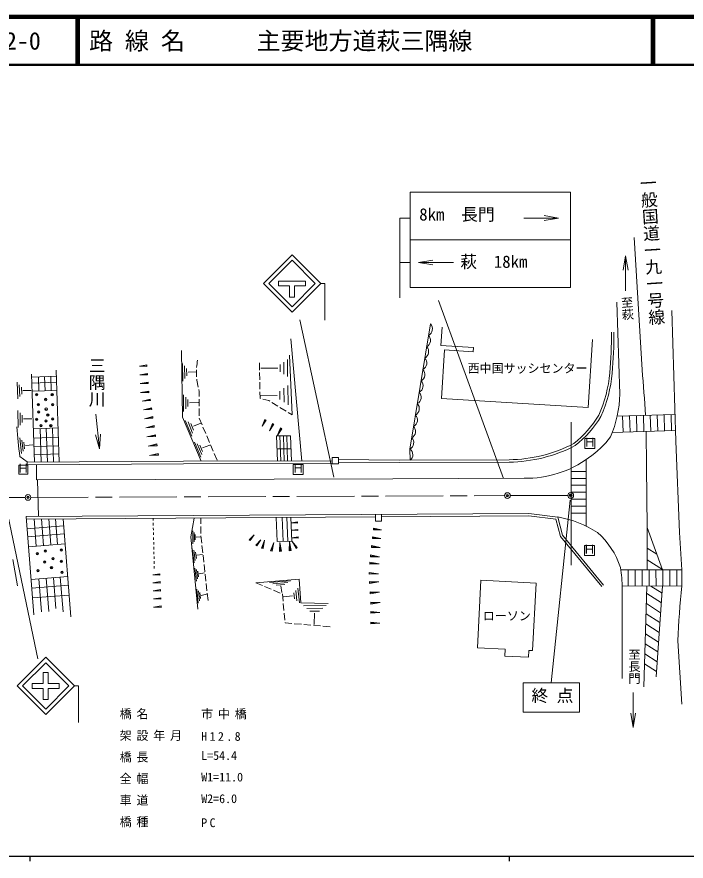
# Model space of a CAD drawing. Units: millimetres, scale not verified. Extents: x 40000 to 680000, y 20000 to 380000.
# Drawn here: x 165329 to 304924, y 204000 to 380000 of the extents above; entities that cross this region are included whole.
import ezdxf
from ezdxf.enums import TextEntityAlignment as Align

# ---------------------------------------------------------------- set-up
doc = ezdxf.new("R2010")
doc.units = ezdxf.units.MM
doc.header["$LTSCALE"] = 1000
doc.header["$PDMODE"] = 32
doc.header["$PDSIZE"] = 500
doc.linetypes.add('CHAIN', pattern=[18.5, 12, -1.5, 3.5, -1.5])
for name, color, linetype, lineweight in [('M-BGD', 7, 'Continuous', 13), ('M-BMK', 2, 'CHAIN', 13), ('M-BMK-OTRS', 5, 'Continuous', 13), ('M-STR-HTXT', 7, 'Continuous', 13), ('M-TTL', 2, 'Continuous', 140), ('M-TTL-BAND', 7, 'Continuous', 25), ('M-TTL-LINE', 7, 'Continuous', 50), ('M-TTL-TXT', 7, 'Continuous', 13), ('M-WORK', 1, 'Continuous', 13)]:
    doc.layers.add(name, color=color, linetype=linetype, lineweight=lineweight)
doc.layers.add('M-OTRS', color=6, linetype='Continuous')
doc.styles.add('@ＭＳ ゴシック', font='')
doc.styles.add('ＭＳ ゴシック', font='')
doc.styles.get('@ＭＳ ゴシック').set_extended_font_data('@MS Gothic')
doc.styles.get('ＭＳ ゴシック').set_extended_font_data('MS Gothic')

# ---------------------------------------------------------------- blocks, each defined once
blk = doc.blocks.new('open_arrow')
at = {"color": 0, "linetype": 'Continuous', "lineweight": -2}
blk.add_lwpolyline([(7.5, 1.25), (0, 0), (7.5, -1.25)], dxfattribs=at)

msp = doc.modelspace()

# ---------------------------------------------------------------- linework, layer by layer
at = {"layer": 'M-BGD'}
for centre in [(167648, 279817), (267648, 280197), (280847, 280247)]:
    msp.add_circle(centre, 600, dxfattribs=at)
for p in [(167648, 279817), (267648, 280197)]:
    msp.add_point(p, dxfattribs=at)
at = {"layer": 'M-BMK'}
for p, q in [((168225, 279820), (267032, 280194)), ((268261, 280199), (280207, 280244)), ((68251, 279441), (167042, 279815))]:
    msp.add_line(p, q, dxfattribs=at)
at = {"layer": 'M-BMK-OTRS'}
msp.add_line((280950, 265732), (280950, 295494), dxfattribs=at)
at = {"layer": 'M-OTRS'}
msp.add_point((280847, 280247), dxfattribs=at)
at = {"layer": 'M-STR-HTXT'}
msp.add_line((280742, 279244), (276746, 241173), dxfattribs=at)
msp.add_lwpolyline([(270948, 235069), (282686, 235069), (282686, 241173), (270948, 241173)], close=True, dxfattribs=at)
at = {"layer": 'M-TTL'}
msp.add_line((680000, 380000), (40000, 380000), dxfattribs=at)
at = {"layer": 'M-TTL-BAND'}
for p, q in [((40000, 205000), (579000, 205000)), ((168000, 205000), (168000, 204000)), ((268000, 205000), (268000, 204000))]:
    msp.add_line(p, q, dxfattribs=at)
at = {"layer": 'M-TTL-LINE'}
for p, q in [((177750, 380000), (177750, 370000)), ((178250, 380000), (178250, 370000)), ((297750, 380000), (297750, 370000)), ((298250, 380000), (298250, 370000)), ((40000, 370000), (680000, 370000))]:
    msp.add_line(p, q, dxfattribs=at)
at = {"layer": 'M-WORK'}
for p, q in [((247359, 343461), (280830, 343461)), ((280830, 343461), (280830, 323571)), ((245222, 321451), (245222, 338066)), ((247359, 338066), (245222, 338066)), ((278329, 338066), (271056, 338066)), ((280830, 333516), (247359, 333516)), ((294091, 334019), (295746, 306408)), ((222724, 330381), (216743, 324400)), ((222724, 329249), (217874, 324400)), ((222724, 330381), (228705, 324400)), ((222724, 329249), (227574, 324400)), ((292308, 330188), (292308, 322915)), ((245222, 328811), (247359, 328811)), ((249103, 328811), (256376, 328811)), ((222724, 318419), (216743, 324400)), ((222724, 319550), (217874, 324400)), ((219923, 323900), (219923, 324900)), ((219923, 324900), (225525, 324900)), ((219923, 323900), (222224, 323900)), ((222224, 323900), (222224, 321599)), ((222724, 318419), (228705, 324400)), ((222724, 319550), (227574, 324400)), ((223224, 323900), (225525, 323900)), ((223224, 323900), (223224, 321599)), ((225525, 324900), (225525, 323900)), ((228705, 324400), (229545, 324400)), ((229545, 324400), (229545, 316754)), ((222224, 321599), (223224, 321599)), ((266838, 283792), (253295, 320871)), ((291084, 301371), (290446, 320536)), ((301951, 318817), (302761, 291568)), ((231471, 284043), (224341, 316857)), ((247298, 289884), (251581, 315978)), ((253774, 311473), (254013, 315332)), ((222454, 312897), (224760, 287401)), ((284483, 298536), (285365, 312770)), ((199660, 310441), (199867, 296584)), ((260542, 311054), (253774, 311473)), ((253873, 300432), (254500, 310555)), ((254500, 310555), (260488, 310184)), ((260542, 311054), (260488, 310184)), ((221010, 308050), (221041, 305538)), ((221758, 308561), (221801, 305044)), ((222764, 297041), (222178, 309450)), ((173539, 306329), (174164, 287181)), ((192418, 307437), (190913, 307168)), ((192430, 307288), (190913, 307168)), ((192441, 307139), (190913, 307168)), ((192418, 307437), (192441, 307139)), ((199949, 304085), (199889, 307765)), ((200358, 304618), (200315, 307246)), ((200767, 305150), (200741, 306727)), ((215939, 307864), (215960, 306364)), ((219769, 306780), (216230, 306741)), ((220263, 307540), (220281, 306032)), ((168392, 305485), (168990, 287148)), ((173580, 305075), (168411, 304906)), ((169838, 304953), (169935, 302006)), ((171108, 304994), (171204, 302048)), ((172383, 305036), (172480, 302089)), ((192556, 305685), (190986, 305405)), ((192568, 305529), (190986, 305405)), ((192580, 305374), (190986, 305405)), ((192556, 305685), (192580, 305374)), ((201032, 305943), (202702, 305968)), ((215967, 305864), (215988, 304365)), ((165508, 300356), (165388, 303815)), ((165920, 300854), (165834, 303324)), ((166331, 301352), (166280, 302834)), ((173620, 303831), (168451, 303662)), ((192699, 303868), (191061, 303576)), ((192712, 303706), (191061, 303576)), ((192724, 303544), (191061, 303576)), ((192699, 303868), (192724, 303544)), ((202883, 304288), (203173, 302816)), ((215995, 303865), (216016, 302365)), ((221849, 303172), (221936, 299108)), ((166591, 302096), (168306, 302111)), ((173676, 302128), (168507, 301960)), ((192847, 301983), (191140, 301678)), ((192861, 301814), (191140, 301678)), ((192874, 301645), (191140, 301678)), ((192847, 301983), (192874, 301645)), ((200069, 297753), (200087, 301197)), ((203270, 302326), (203349, 301927)), ((203349, 301927), (203349, 300833)), ((216023, 301865), (216042, 300488)), ((219627, 301091), (216230, 301016)), ((220175, 301974), (220212, 300232)), ((221012, 302573), (221074, 299670)), ((193126, 300330), (191466, 299914)), ((193151, 300163), (191466, 299914)), ((193176, 299996), (191466, 299914)), ((193126, 300330), (193176, 299996)), ((200542, 298269), (200554, 300729)), ((201014, 298785), (201022, 300261)), ((201331, 299539), (203211, 299635)), ((203349, 300333), (203349, 298833)), ((216042, 300488), (216161, 300457)), ((216645, 300331), (217904, 300005)), ((217904, 300005), (218074, 299901)), ((218501, 299641), (219782, 298860)), ((284483, 298536), (253873, 300432)), ((165595, 294406), (165559, 297973)), ((166025, 294916), (166000, 297464)), ((193395, 298513), (191708, 298090)), ((193420, 298343), (191708, 298090)), ((193445, 298173), (191708, 298090)), ((193395, 298513), (193445, 298173)), ((203349, 298333), (203349, 296833)), ((220208, 298599), (221489, 297818)), ((221916, 297558), (222764, 297041)), ((166455, 295426), (166440, 296954)), ((166738, 296190), (168478, 296190)), ((182582, 289973), (181790, 297202)), ((193667, 296668), (191953, 296238)), ((193692, 296495), (191953, 296238)), ((193718, 296322), (191953, 296238)), ((193667, 296668), (193718, 296322)), ((199867, 296584), (203791, 287354)), ((201803, 292603), (200464, 295860)), ((203366, 296337), (203953, 294957)), ((217073, 296069), (216486, 294688)), ((217200, 296000), (216486, 294688)), ((217327, 295931), (216486, 294688)), ((217073, 296069), (217327, 295931)), ((302596, 297117), (290539, 296788)), ((291683, 296819), (291775, 293441)), ((293127, 296859), (293219, 293480)), ((294571, 296898), (294663, 293520)), ((296014, 296937), (296106, 293559)), ((297458, 296977), (297550, 293598)), ((298901, 297016), (298993, 293638)), ((300345, 297055), (300437, 293677)), ((301789, 297095), (301881, 293716)), ((173931, 294317), (168762, 294148)), ((170190, 294194), (170419, 287157)), ((171459, 294236), (171689, 287166)), ((172734, 294278), (172966, 287174)), ((193943, 294795), (192202, 294359)), ((193969, 294620), (192202, 294359)), ((193995, 294445), (192202, 294359)), ((193943, 294795), (193995, 294445)), ((201993, 293226), (201037, 295552)), ((202183, 293849), (201609, 295245)), ((202151, 294652), (203676, 295283)), ((204149, 294497), (204736, 293116)), ((218647, 295212), (218014, 293721)), ((218785, 295137), (218014, 293721)), ((218922, 295063), (218014, 293721)), ((218647, 295212), (218922, 295063)), ((220325, 294299), (219642, 292691)), ((220473, 294218), (219642, 292691)), ((220621, 294138), (219642, 292691)), ((220325, 294299), (220621, 294138)), ((166274, 288957), (165948, 292234)), ((173995, 292358), (168826, 292189)), ((194224, 292895), (192455, 292452)), ((194250, 292717), (192455, 292452)), ((194277, 292539), (192455, 292452)), ((194224, 292895), (194277, 292539)), ((204932, 292656), (205519, 291276)), ((219494, 292654), (222402, 292672)), ((219494, 292654), (219669, 287389)), ((220196, 292658), (220371, 287391)), ((220922, 292663), (221098, 287393)), ((221624, 292667), (221800, 287394)), ((222402, 292672), (222577, 287396)), ((289527, 293380), (302696, 293739)), ((296575, 293572), (296625, 286174)), ((166613, 289448), (166381, 291789)), ((166953, 289940), (166813, 291344)), ((167140, 290657), (168684, 290750)), ((174052, 290610), (168883, 290441)), ((194509, 290967), (192711, 290516)), ((194536, 290785), (192711, 290516)), ((194562, 290604), (192711, 290516)), ((194509, 290967), (194562, 290604)), ((203709, 288195), (202376, 291314)), ((203894, 288782), (202942, 291010)), ((204079, 289369), (203508, 290706)), ((204044, 290132), (205546, 290698)), ((205715, 290816), (206302, 289436)), ((302761, 291568), (303571, 272541)), ((174108, 288892), (168939, 288724)), ((194798, 289009), (192971, 288552)), ((194825, 288825), (192971, 288552)), ((194852, 288641), (192971, 288552)), ((194798, 289009), (194852, 288641)), ((206498, 288975), (207085, 287595)), ((219584, 289948), (222492, 289965)), ((247350, 287557), (247298, 289884)), ((165939, 288328), (167501, 287239)), ((167501, 287139), (200108, 287346)), ((167501, 287239), (167501, 286556)), ((200108, 287346), (231084, 287415)), ((200110, 286846), (231084, 286915)), ((231084, 288155), (231084, 286804)), ((231084, 288155), (232435, 288155)), ((232435, 286804), (232435, 288155)), ((232435, 287693), (245049, 287574)), ((232435, 287193), (245048, 287074)), ((245048, 287074), (267993, 287178)), ((245049, 287574), (267989, 287678)), ((284104, 273823), (284104, 287739)), ((167501, 286639), (200110, 286846)), ((169421, 286687), (169421, 283507)), ((232435, 286804), (231084, 286804)), ((280950, 285921), (280950, 280838)), ((280950, 285235), (284104, 285235)), ((296625, 286174), (296780, 273558)), ((169421, 283507), (243774, 283705)), ((169845, 275834), (169623, 283508)), ((243774, 283705), (271143, 283808)), ((280950, 283791), (284104, 283791)), ((280950, 282347), (284104, 282347)), ((280950, 280903), (284104, 280903)), ((280950, 279655), (280950, 275073)), ((280950, 279459), (284104, 279459)), ((272134, 276453), (167233, 275818)), ((278180, 275739), (272134, 276453)), ((280950, 278015), (284104, 278015)), ((280950, 276570), (284104, 276570)), ((163530, 275844), (169701, 246140)), ((168885, 255338), (167233, 275818)), ((240126, 275759), (167273, 275318)), ((169363, 269676), (168907, 275328)), ((170878, 269798), (170431, 275337)), ((172397, 269920), (171960, 275346)), ((173815, 270035), (173386, 275355)), ((176606, 254907), (174956, 275365)), ((193754, 274995), (193743, 275478)), ((201580, 271599), (202331, 275530)), ((203693, 274280), (203699, 275539)), ((219619, 270599), (219413, 275634)), ((220890, 270651), (220686, 275642)), ((221870, 270692), (221667, 275648)), ((222658, 270724), (222456, 275652)), ((223855, 274710), (222579, 274529)), ((223860, 274582), (222579, 274529)), ((223855, 274710), (223865, 274455)), ((240126, 274870), (240126, 276259)), ((240126, 274870), (241393, 274870)), ((241393, 274870), (241393, 276267)), ((272106, 275953), (241393, 275767)), ((277781, 275283), (272106, 275953)), ((278709, 271688), (277781, 275283)), ((279166, 271920), (278180, 275739)), ((167436, 273298), (175073, 273914)), ((193779, 273996), (193767, 274496)), ((193803, 272996), (193791, 273496)), ((202045, 270159), (202045, 272850)), ((203683, 272280), (203691, 273780)), ((223865, 274455), (222579, 274529)), ((223920, 273155), (222633, 272972)), ((223925, 273026), (222633, 272972)), ((223930, 272898), (222633, 272972)), ((223920, 273155), (223930, 272898)), ((239681, 273082), (239718, 273428)), ((239681, 273082), (241399, 273073)), ((239700, 273255), (241399, 273073)), ((239718, 273428), (241399, 273073)), ((296780, 273558), (296827, 264723)), ((296780, 273558), (300017, 264736)), ((167572, 271611), (175209, 272227)), ((193827, 271996), (193815, 272496)), ((193851, 270997), (193839, 271496)), ((203062, 256501), (201580, 271599)), ((202288, 270561), (202288, 272482)), ((202531, 270962), (202531, 272115)), ((202693, 271549), (203665, 271617)), ((203887, 270291), (203723, 271782)), ((213792, 270998), (214806, 272031)), ((213906, 270907), (214806, 272031)), ((214020, 270816), (214806, 272031)), ((223985, 271589), (222688, 271405)), ((223990, 271460), (222688, 271405)), ((223996, 271330), (222688, 271405)), ((223985, 271589), (223996, 271330)), ((239487, 271271), (239525, 271630)), ((239487, 271271), (241271, 271261)), ((239506, 271450), (241271, 271261)), ((239525, 271630), (241271, 271261)), ((287311, 261244), (278709, 271688)), ((287697, 261562), (279166, 271920)), ((303571, 272541), (304001, 264752)), ((167739, 269545), (175376, 270161)), ((193875, 269997), (193863, 270497)), ((193900, 268997), (193887, 269497)), ((204106, 268303), (203942, 269794)), ((214020, 270816), (213792, 270998)), ((215179, 269887), (216222, 270949)), ((215413, 269699), (215179, 269887)), ((215296, 269793), (216222, 270949)), ((215413, 269699), (216222, 270949)), ((216331, 269251), (216990, 270884)), ((216504, 269201), (216990, 270884)), ((216677, 269151), (216990, 270884)), ((218240, 268700), (218939, 270431)), ((218424, 268647), (218939, 270431)), ((218607, 268594), (218939, 270431)), ((222658, 270724), (219619, 270599)), ((220127, 268555), (220160, 270441)), ((220498, 268585), (220160, 270441)), ((220313, 268570), (220160, 270441)), ((222159, 268720), (222192, 270566)), ((222522, 268750), (222192, 270566)), ((222341, 268735), (222192, 270566)), ((223775, 269352), (222762, 270643)), ((223667, 269260), (222762, 270643)), ((223558, 269168), (222762, 270643)), ((223775, 269352), (223558, 269168)), ((239285, 269392), (239325, 269765)), ((239285, 269392), (241137, 269382)), ((239305, 269578), (241137, 269382)), ((239325, 269765), (241137, 269382)), ((193924, 267997), (193912, 268497)), ((202322, 266206), (201924, 269186)), ((202551, 266664), (202266, 268792)), ((202779, 267122), (202609, 268399)), ((202884, 267782), (204027, 267911)), ((204324, 266315), (204160, 267806)), ((216677, 269151), (216331, 269251)), ((218607, 268594), (218240, 268700)), ((220498, 268585), (220127, 268555)), ((222522, 268750), (222159, 268720)), ((239076, 267443), (239118, 267830)), ((239097, 267636), (240998, 267432)), ((239118, 267830), (240998, 267432)), ((296803, 269269), (298829, 267975)), ((164490, 266858), (165455, 261381)), ((193948, 266998), (193936, 267498)), ((193972, 265998), (193960, 266498)), ((204543, 264327), (204379, 265818)), ((238923, 265901), (238942, 266291)), ((238923, 265901), (240898, 265999)), ((238933, 266096), (240898, 265999)), ((238942, 266291), (240898, 265999)), ((239076, 267443), (240998, 267432)), ((296816, 266831), (299993, 264801)), ((193996, 264998), (193984, 265498)), ((202785, 262392), (202460, 265106)), ((203014, 262827), (202781, 264766)), ((203243, 263263), (203103, 264426)), ((203357, 263876), (204458, 264068)), ((238819, 263804), (238838, 264187)), ((238838, 264187), (240761, 263900)), ((304001, 264752), (291289, 264701)), ((292853, 264707), (292866, 261328)), ((294297, 264713), (294310, 261333)), ((295741, 264719), (295754, 261339)), ((297185, 264725), (297198, 261345)), ((298629, 264730), (298642, 261351)), ((300073, 264736), (300087, 261356)), ((301517, 264742), (301531, 261362)), ((302961, 264747), (302975, 261368)), ((304001, 264752), (304022, 261372)), ((168290, 262710), (175927, 263326)), ((170470, 255941), (169914, 262841)), ((171987, 256045), (171429, 262963)), ((173469, 256631), (172949, 263086)), ((174951, 255941), (174366, 263200)), ((195164, 263903), (193661, 263692)), ((195170, 263753), (193661, 263692)), ((195176, 263603), (193661, 263692)), ((195230, 262262), (193705, 262047)), ((195164, 263903), (195176, 263603)), ((195230, 262262), (195243, 261957)), ((204762, 262339), (204598, 263830)), ((215170, 262017), (224235, 262758)), ((218033, 262094), (222389, 262456)), ((224235, 262758), (224563, 257829)), ((238819, 263804), (240761, 263900)), ((238829, 263995), (240761, 263900)), ((238884, 261898), (238860, 262287)), ((238860, 262287), (240812, 262213)), ((261375, 248481), (262107, 262565)), ((273644, 261965), (262107, 262565)), ((168434, 260928), (176071, 261544)), ((195236, 262109), (193705, 262047)), ((195243, 261957), (193705, 262047)), ((195298, 260597), (193749, 260380)), ((195298, 260597), (195310, 260288)), ((203155, 257799), (202866, 260719)), ((204980, 260351), (204816, 261842)), ((215170, 262017), (216553, 261437)), ((217014, 261243), (218397, 260663)), ((218711, 261805), (221822, 262063)), ((219389, 261515), (221255, 261670)), ((220359, 261365), (220581, 260000)), ((223958, 260932), (224272, 257879)), ((238872, 262093), (240812, 262213)), ((238884, 261898), (240812, 262213)), ((273644, 261965), (272912, 247881)), ((291594, 261323), (304022, 261372)), ((291601, 260881), (291601, 242094)), ((296754, 261343), (296125, 240311)), ((297592, 261346), (299895, 259876)), ((299997, 261356), (298685, 242427)), ((168601, 258862), (176237, 259478)), ((195304, 260443), (193749, 260380)), ((195310, 260288), (193749, 260380)), ((195366, 258910), (193794, 258689)), ((195372, 258753), (193794, 258689)), ((195366, 258910), (195379, 258597)), ((203395, 258271), (203189, 260356)), ((203636, 258742), (203512, 259993)), ((203762, 259404), (204889, 259621)), ((205199, 258363), (205035, 259854)), ((218859, 260470), (220242, 259890)), ((220703, 259697), (220719, 259690)), ((220719, 259690), (220854, 258214)), ((222846, 259278), (220943, 259087)), ((223096, 259964), (223231, 258656)), ((223527, 260448), (223751, 258268)), ((239017, 259743), (238993, 260134)), ((238993, 260134), (240956, 260060)), ((239005, 259939), (240956, 260060)), ((239017, 259743), (240956, 260060)), ((296707, 259776), (299753, 257830)), ((195379, 258597), (193794, 258689)), ((195436, 257200), (193840, 256976)), ((195442, 257040), (193840, 256976)), ((195448, 256881), (193840, 256976)), ((195436, 257200), (195448, 256881)), ((220900, 257716), (221036, 256222)), ((224563, 257829), (230285, 257673)), ((225135, 257253), (229816, 257301)), ((239151, 257578), (239127, 257971)), ((239127, 257971), (241100, 257896)), ((239139, 257774), (241100, 257896)), ((239151, 257578), (241100, 257896)), ((296645, 257680), (299611, 255785)), ((221082, 255724), (221219, 254230)), ((225788, 256670), (229132, 256705)), ((226441, 256088), (228448, 256108)), ((227434, 255705), (227372, 253347)), ((239144, 255673), (239144, 256049)), ((239144, 256049), (241038, 255861)), ((239144, 255673), (241038, 255861)), ((239144, 255861), (241038, 255861)), ((296582, 255584), (299469, 253740)), ((221264, 253733), (221271, 253658)), ((221271, 253658), (222691, 253539)), ((223189, 253498), (224684, 253373)), ((239144, 253441), (239144, 253811)), ((239144, 253811), (241005, 253626)), ((239144, 253441), (241005, 253626)), ((239144, 253626), (241005, 253626)), ((296519, 253488), (299327, 251695)), ((225182, 253332), (226677, 253207)), ((227175, 253166), (228670, 253041)), ((229168, 253000), (230663, 252875)), ((296457, 251392), (299185, 249649)), ((303192, 249928), (304053, 236692)), ((261375, 248481), (267178, 248179)), ((267104, 246761), (267178, 248179)), ((296394, 249296), (299044, 247604)), ((171337, 246497), (165356, 240516)), ((171337, 246497), (177318, 240516)), ((272023, 246505), (267104, 246761)), ((272096, 247924), (272023, 246505)), ((272096, 247924), (272912, 247881)), ((296331, 247201), (298902, 245559)), ((171337, 245366), (166487, 240516)), ((171337, 245366), (176187, 240516)), ((296269, 245105), (298760, 243513)), ((170837, 243317), (170837, 241016)), ((170837, 243317), (171837, 243317)), ((171837, 243317), (171837, 241016)), ((171337, 234535), (165356, 240516)), ((171337, 235667), (166487, 240516)), ((168536, 241016), (170837, 241016)), ((168536, 240016), (168536, 241016)), ((168536, 240016), (170837, 240016)), ((170837, 240016), (170837, 237715)), ((171337, 235667), (176187, 240516)), ((171337, 234535), (177318, 240516)), ((171837, 241016), (174138, 241016)), ((171837, 240016), (174138, 240016)), ((171837, 240016), (171837, 237715)), ((174138, 241016), (174138, 240016)), ((177318, 240516), (178158, 240516)), ((178158, 240516), (178158, 232871)), ((170837, 237715), (171837, 237715)), ((293893, 231871), (293893, 239144))]:
    msp.add_line(p, q, dxfattribs=at)
msp.add_lwpolyline([(280830, 323571), (247359, 323571), (247359, 343461)], dxfattribs=at)
for points in [[(283795, 290043), (285877, 290043), (285877, 292115), (283795, 292115)], [(165711, 284680), (167602, 284680), (167602, 286556), (165711, 286556)], [(222941, 284602), (225023, 284602), (225023, 286673), (222941, 286673)], [(283697, 267697), (285778, 267697), (285778, 269768), (283697, 269768)]]:
    msp.add_lwpolyline(points, close=True, dxfattribs=at)
for centre, radius, start, end in [((250494, 314938), 1504, 297.62359, 43.73418), ((250105, 312566), 1504, 297.62359, 43.73418), ((209785, 313402), 79562, 354.49844, 0.61342), ((209785, 313402), 80062, 354.50094, 0.61342), ((249716, 310194), 1504, 297.62359, 43.73418), ((215555, 305884), 12772, 168.5266, 175.25571), ((249326, 307822), 1504, 297.62359, 43.73418), ((215555, 305884), 12772, 177.49875, 184.22786), ((248937, 305449), 1504, 297.62359, 43.73418), ((-52653, 275996), 349724, 3.43475, 4.98866), ((261912, 307999), 27161, 335.99522, 355.30123), ((261912, 307999), 27661, 335.92554, 355.29395), ((215555, 305884), 12772, 186.4709, 187.17823), ((248548, 303077), 1504, 297.62359, 43.73418), ((248158, 300705), 1504, 297.62359, 43.73418), ((267055, 301906), 24035, 336.79193, 358.7244), ((247769, 298333), 1504, 297.62359, 43.73418), ((247380, 295961), 1504, 297.62359, 43.73418), ((266745, 309294), 23484, 308.98326, 328.29107), ((266745, 309294), 23984, 308.85944, 328.37155), ((314369, 306714), 149565, 184.67482, 187.06143), ((246990, 293588), 1504, 297.62359, 43.73418), ((246601, 291216), 1504, 297.62359, 43.73418), ((273641, 304112), 19410, 304.3269, 323.01382), ((267595, 318178), 30503, 270.74051, 297.16017), ((267595, 318178), 31003, 270.73661, 297.25573), ((246496, 288702), 1428, 306.7204, 55.82566), ((271506, 305944), 22139, 269.06004, 306.21595), ((274407, 253957), 22107, 57.06488, 80.17304), ((275932, 260430), 16002, 17.37039, 49.02123), ((265447, 260666), 26155, 0.47195, 9.99923), ((495931, 241701), 192915, 174.14767, 177.55582)]:
    msp.add_arc(centre, radius, start, end, dxfattribs=at)
for p in [(169442, 301216), (172694, 301235), (169821, 299133), (171349, 300236), (172814, 299184), (169902, 297650), (171436, 298219), (169442, 296104), (171401, 295772), (171783, 296999), (172797, 296185), (170350, 294807), (172418, 294807), (169591, 268109), (171280, 268626), (174624, 268833), (171108, 266351), (172866, 267075), (174624, 266524), (169729, 264559), (172556, 265179), (174762, 264180)]:
    msp.add_point(p, dxfattribs=at)

# ---------------------------------------------------------------- block references
at = {"layer": 'M-WORK', "xscale": 400, "yscale": 400}
for p, rotation in [((278329, 338066), 180), ((292308, 330188), 270), ((182582, 289973), 96.3), ((293893, 231871), 90)]:
    msp.add_blockref('open_arrow', p, dxfattribs=dict(at, rotation=rotation))
msp.add_blockref('open_arrow', (249103, 328811), dxfattribs=at)

# ---------------------------------------------------------------- texts
at = {"layer": 'M-STR-HTXT', "style": 'ＭＳ ゴシック'}
for s, height, p in [('終 点', 2566, (272664, 236449)), ('L=54.4', 1833, (203774, 224551)), ('W1=11.0', 1833, (203774, 220051)), ('W2=6.0', 1833, (203774, 215551))]:
    msp.add_text(s, height=height, dxfattribs=at).set_placement(p, align=Align.BOTTOM_LEFT)
at = {"layer": 'M-STR-HTXT', "char_height": 1833, "attachment_point": 7, "style": 'ＭＳ ゴシック'}
for s, insert in [('\\T1.4;橋名', (186774, 233551)), ('\\T1.4;市中橋', (203774, 233551)), ('\\T1.4;架設年月', (186774, 229051)), ('\\T1.4;H12.8', (203774, 229051)), ('\\T1.4;橋長', (186774, 224551)), ('\\T1.4;全幅', (186774, 220051)), ('\\T1.4;車道', (186774, 215551)), ('\\T1.4;橋種', (186774, 211051)), ('\\T1.4;PC', (203774, 211051))]:
    msp.add_mtext(s, dxfattribs=dict(at, insert=insert))
at = {"layer": 'M-TTL-TXT', "style": 'ＭＳ ゴシック'}
for s, p in [('図面コード      12-0', (120380, 375000)), ('路 線 名      主要地方道萩三隅線', (180380, 375000))]:
    msp.add_text(s, height=3666, dxfattribs=at).set_placement(p, align=Align.MIDDLE_LEFT)
at = {"layer": 'M-WORK', "style": '@ＭＳ ゴシック'}
for s, height, rotation, p in [('一般国道一九一号線', 2566, 273.629, (294812, 347003)), ('至萩', 1833, 273.629, (291014, 321628)), ('三隅川', 2566, 270, (179975, 309083))]:
    msp.add_text(s, height=height, rotation=rotation, dxfattribs=at).set_placement(p, align=Align.BOTTOM_LEFT)
at = {"layer": 'M-WORK', "style": 'ＭＳ ゴシック'}
for s, height, p in [('8km\u3000長門', 2566, (249255, 336773)), ('萩\u300018km', 2566, (257824, 326915)), ('西中国サッシセンター', 1833, (259347, 305259)), ('Ｈ', 1833, (283594, 289869)), ('Ｈ', 1833, (165401, 284412)), ('Ｈ', 1833, (222740, 284428)), ('Ｈ', 1833, (283496, 267523)), ('ローソン', 1833, (262523, 253652))]:
    msp.add_text(s, height=height, dxfattribs=at).set_placement(p, align=Align.BOTTOM_LEFT)
at = {"layer": 'M-WORK', "style": '@ＭＳ ゴシック'}
msp.add_text('至長門', height=1833, rotation=270, dxfattribs=at).set_placement((292618, 244583), align=Align.BOTTOM_CENTER)

doc.saveas('drawing.dxf')
